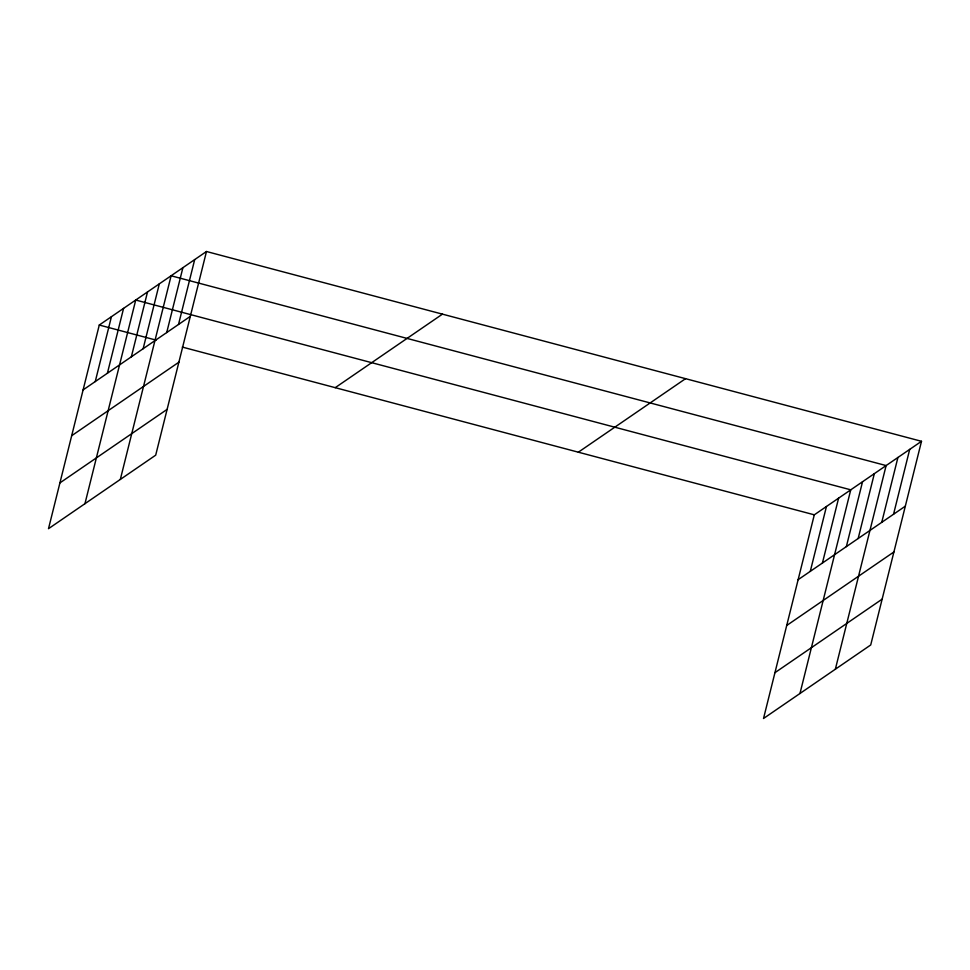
<?xml version="1.0" encoding="UTF-8"?>
<svg xmlns="http://www.w3.org/2000/svg" width="970" height="970" viewBox="0 0 970 970"><rect width="100%" height="100%" fill="white"/><g stroke="black" fill="none" stroke-linecap="round" stroke-linejoin="round"><path stroke-width="1.45" d="M206.477 251.509L99.279 325.035L48.5 528.698L155.697 455.172L206.477 251.509L921.5 441.301L870.72 644.965L763.523 718.491L814.303 514.827L921.5 441.301M95.254 381.574L111.429 316.705M107.403 373.244L123.578 308.375M84.948 503.697L135.727 300.045L850.751 489.826L799.971 693.489M131.35 356.827L147.513 291.958M143.136 348.727L159.31 283.87M120.328 479.435L171.108 275.783L886.119 465.564L835.352 669.227M166.719 332.552L182.893 267.696M178.516 324.465L194.691 259.596M810.277 571.366L826.452 506.498M822.427 563.024L838.601 498.168M846.361 546.607L862.536 481.738M858.159 538.52L874.334 473.651M881.742 522.345L897.917 457.476M893.54 514.258L909.702 449.389M83.105 389.904L190.302 316.378M71.683 435.712L178.892 362.186M59.922 482.902L167.119 409.376M335.232 387.673L442.441 314.147M578.338 452.202L685.547 378.676M798.128 579.696L905.325 506.17M786.706 625.492L893.903 551.966M774.945 672.683L882.142 599.157M99.279 325.035L156.085 340.118M182.299 347.078L814.303 514.827"/></g></svg>
